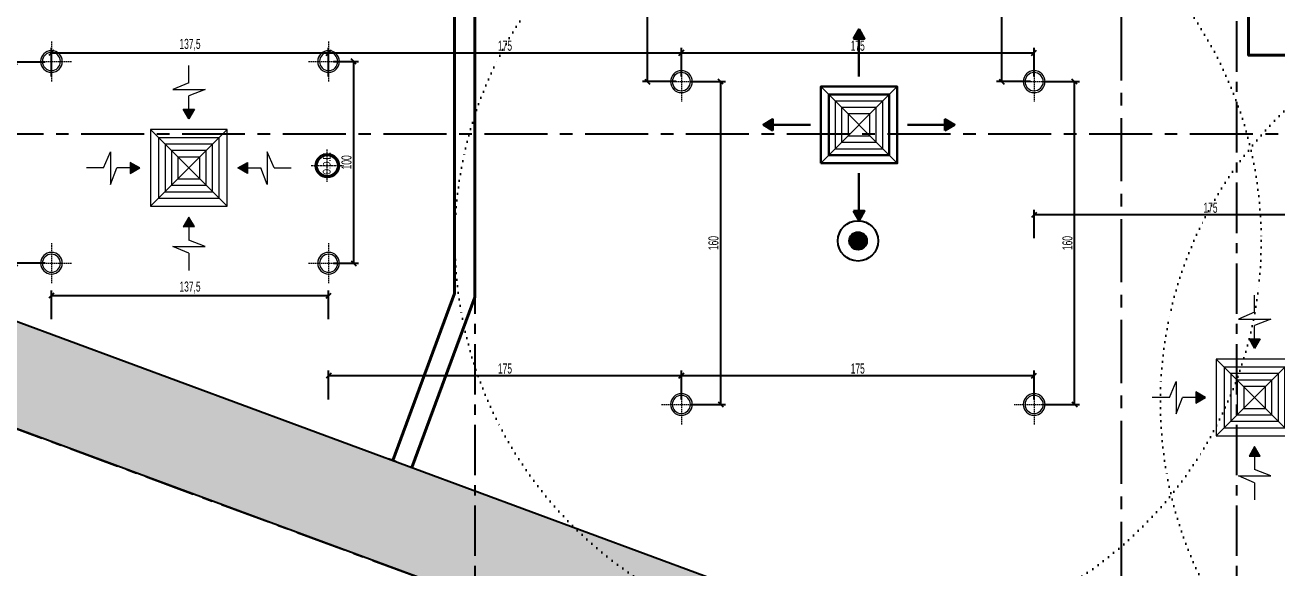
# Model space of a CAD drawing. Header units: millimetres. Extents: x 933584 to 974011, y 4545988 to 4553664.
# Drawn here: x 943337 to 943958, y 4549124 to 4549394 of the extents above; entities that cross this region are included whole.
import ezdxf

# ---------------------------------------------------------------- set-up
doc = ezdxf.new("R2010")
doc.units = ezdxf.units.MM
doc.header["$PDMODE"] = 35
for name, pattern in [('( Hidden )', [0.375, 0.25, -0.125]), ('568_AVN_KES_01$0$HIDDEN', [0.375, 0.25, -0.125]), ('CENTER', [2, 1.25, -0.25, 0.25, -0.25]), ('DOT2', [3.175, 0, -3.175])]:
    doc.linetypes.add(name, pattern=pattern)
doc.layers.get('0').update_dxf_attribs({"color": 255})
doc.layers.get('Defpoints').update_dxf_attribs({"color": 8})
for name, color, linetype in [('0-CSX-CXS_20', 14, 'CENTER'), ('0-DMS-50', 143, 'Continuous'), ('0-HSL-HTC_200', 1, 'Continuous'), ('0-LNS-SLN', 6, 'Continuous'), ('0-LNS-SPL', 13, '568_AVN_KES_01$0$HIDDEN'), ('2-SPS-RCN', 2, 'Continuous'), ('_MSMEP_YT_SPRİNKLER-Details', 7, 'Continuous')]:
    doc.layers.add(name, color=color, linetype=linetype)
for name, color, linetype, lineweight in [('0-ONK-YANGIN DEDEKTÖRÜ', 4, 'Continuous', 5), ('12-ONK_AYDINLATMA', 1, 'Continuous', 5), ('2-SPS-IBW', 5, 'Continuous', 40), ('_MSMEP_HT_EMİŞ_EKİPMANLARI', 183, 'Continuous', 18), ('_MSMEP_HT_ÜFLEME_EKİPMANLARI', 10, 'Continuous', 30), ('_MSMEP_YT_SPRİNKLER', 1, 'Continuous', 30)]:
    doc.layers.add(name, color=color, linetype=linetype, lineweight=lineweight)
doc.styles.add('dim_romans_50', font='swissl.ttf', dxfattribs={"width": 0.6, "height": 5})
doc.dimstyles.new('ONK_dim 1_50', dxfattribs={"dimscale": 5, "dimtxt": 4, "dimasz": 0.5, "dimexe": 0.5, "dimexo": 0.5, "dimgap": 0.2, "dimtad": 1, "dimdec": 1, "dimrnd": 0.5, "dimzin": 9, "dimtxsty": 'dim_romans_50', "dimblk": 'OBLIQUE', "dimcen": 1, "dimclre": 256, "dimclrt": 256, "dimazin": 2, "dimtfac": 1, "dimtdec": 1, "dimtix": 1, "dimtmove": 2, "dimatfit": 3, "dimldrblk": 'OBLIQUE', "dimfxl": 3, "dimfxlon": 1, "dimarcsym": 0})

# ---------------------------------------------------------------- blocks, each defined once
blk = doc.blocks.new('ZVBXCB')
at = {"layer": '0-CSX-CXS_20', "ltscale": 20}
for points in [[(932759.94, 4549835.4), (932759.94, 4548420.65)], [(933137.86, 4549835.4), (933137.86, 4548420.65)], [(932221.52, 4549308.24), (933780.76, 4548732.71)]]:
    blk.add_lwpolyline(points, dxfattribs=at)
blk = doc.blocks.new('FDSVBDVBDZVB')
at = {"layer": '0-HSL-HTC_200'}
h = blk.add_hatch(dxfattribs=at)
h.set_pattern_fill('ANSI33', color=256)
h.set_pattern_definition([(45, (935939.6384, 4550274.5564), (-4.490128, 4.490128), []), (45, (935944.1285, 4550274.5564), (-4.490128, 4.490128), [3.175, -1.5875])])
h.paths.add_polyline_path([(940055.3, 4549338.01), (940072.62, 4549384.92), (940702.02, 4549152.33), (940695.25, 4549101.8)])
at = {"layer": '2-SPS-RCN'}
blk.add_lwpolyline([(940055.3, 4549338.01), (940072.62, 4549384.92), (940702.02, 4549152.33), (940695.25, 4549101.8), (940055.3, 4549338.01)], dxfattribs=at)
blk = doc.blocks.new('12 lik sıva üstü aydınlatma')
at = {"linetype": '( Hidden )', "ltscale": 3}
for points in [[(5935.81, -154395.28), (5935.81, -154417.28)], [(5924.81, -154406.28), (5946.81, -154406.28)]]:
    blk.add_lwpolyline(points, dxfattribs=at)
for radius in [6, 5]:
    blk.add_circle((5935.81, -154406.28), radius)
blk = doc.blocks.new('*U1486')
at = {"layer": '_MSMEP_YT_SPRİNKLER-Details', "color": 1, "linetype": 'Continuous', "lineweight": -3}
for p, q in [((24500, 73133.6), (24491, 73133.6)), ((24491, 73133.6), (24497, 73133.6)), ((24500, 73133.6), (24491, 73133.6)), ((24491, 73133.6), (24497, 73133.6)), ((24497, 73133.6), (24497, 73133.6)), ((24497, 73133.6), (24503, 73133.6)), ((24497, 73133.6), (24497, 73133.6)), ((24497, 73133.6), (24503, 73133.6)), ((24509, 73133.6), (24500, 73133.6)), ((24509, 73133.6), (24500, 73133.6)), ((24503, 73133.6), (24503, 73133.6)), ((24503, 73133.6), (24509, 73133.6)), ((24503, 73133.6), (24503, 73133.6)), ((24503, 73133.6), (24509, 73133.6))]:
    blk.add_line(p, q, dxfattribs=at)
blk.add_circle((24500, 73133.6), 10, dxfattribs=at)
for major_axis in [(0, 100), (0, 43.9), (0, 38.9), (0, 33.9), (0, 28.9), (0, 23.9), (0, 18.9), (0, 13.9), (0, 8.95), (0, 3.95)]:
    blk.add_ellipse((24500, 73133.6), major_axis=major_axis, ratio=1, start_param=-1.570796, end_param=4.712389, dxfattribs=at)
blk = doc.blocks.new('DFVBDZFVBDVB')
at = {"layer": '_MSMEP_HT_ÜFLEME_EKİPMANLARI', "color": 7, "ltscale": 20}
for p, q in [((947765.4, 4553761.2), (947765.4, 4553574.6)), ((947338.8, 4553334.6), (947525.4, 4553334.6)), ((948192, 4553334.6), (948005.4, 4553334.6)), ((947765.4, 4552908), (947765.4, 4553094.6))]:
    blk.add_line(p, q, dxfattribs=at)
at = {"layer": '_MSMEP_HT_ÜFLEME_EKİPMANLARI', "color": 253, "lineweight": 0, "ltscale": 10}
for p, q in [((947575.4, 4553144.6), (947955.4, 4553524.6)), ((947955.4, 4553144.6), (947575.4, 4553524.6))]:
    blk.add_line(p, q, dxfattribs=at)
at = {"layer": '_MSMEP_HT_ÜFLEME_EKİPMANLARI', "color": 7, "ltscale": 20}
for points in [[(947738.2, 4553761.2), (947793.4, 4553761.2), (947765.8, 4553809)], [(947338.8, 4553307.4), (947338.8, 4553362.6), (947291, 4553335)], [(948192, 4553307.4), (948192, 4553362.6), (948239.8, 4553335)], [(947738.2, 4552908), (947793.4, 4552908), (947765.8, 4552860.2)]]:
    blk.add_lwpolyline(points, close=True, dxfattribs=at)
at = {"layer": '_MSMEP_HT_ÜFLEME_EKİPMANLARI', "ltscale": 10}
for points in [[(947575.4, 4553144.6), (947955.4, 4553144.6), (947955.4, 4553524.6), (947575.4, 4553524.6)], [(947615.4, 4553184.6), (947915.4, 4553184.6), (947915.4, 4553484.6), (947615.4, 4553484.6)]]:
    blk.add_lwpolyline(points, close=True, dxfattribs=at)
at = {"layer": '_MSMEP_HT_ÜFLEME_EKİPMANLARI', "color": 253, "lineweight": 0, "ltscale": 10}
for points in [[(947647.4, 4553216.6), (947883.4, 4553216.6), (947883.4, 4553452.6), (947647.4, 4553452.6)], [(947679.4, 4553248.6), (947851.4, 4553248.6), (947851.4, 4553420.6), (947679.4, 4553420.6)], [(947711.4, 4553280.6), (947819.4, 4553280.6), (947819.4, 4553388.6), (947711.4, 4553388.6)]]:
    blk.add_lwpolyline(points, close=True, dxfattribs=at)
at = {"layer": '_MSMEP_HT_ÜFLEME_EKİPMANLARI', "color": 7, "ltscale": 20}
for points in [[(947793.4, 4553761.2), (947765.8, 4553809), (947738.2, 4553761.2), (947765.8, 4553809)], [(947765.8, 4553809), (947738.2, 4553761.2), (947793.4, 4553761.2), (947765.8, 4553809)], [(947338.8, 4553362.6), (947291, 4553335), (947338.8, 4553307.4), (947291, 4553335)], [(947291, 4553335), (947338.8, 4553307.4), (947338.8, 4553362.6), (947291, 4553335)], [(948192, 4553362.6), (948239.8, 4553335), (948192, 4553307.4), (948239.8, 4553335)], [(948239.8, 4553335), (948192, 4553307.4), (948192, 4553362.6), (948239.8, 4553335)], [(947793.4, 4552908), (947765.8, 4552860.2), (947738.2, 4552908), (947765.8, 4552860.2)], [(947765.8, 4552860.2), (947738.2, 4552908), (947793.4, 4552908), (947765.8, 4552860.2)]]:
    blk.add_solid(points, dxfattribs=at)
blk = doc.blocks.new('FVGDVG')
at = {"layer": '_MSMEP_HT_EMİŞ_EKİPMANLARI', "color": 7, "ltscale": 20}
for p, q in [((947765.3, 4552506.9), (947765.4, 4552591.8)), ((947765.3, 4552506.9), (947686.3, 4552473.2)), ((947686.3, 4552473.2), (947846.9, 4552473)), ((947846.9, 4552473), (947765.2, 4552441.3)), ((947765.1, 4552375.2), (947765.2, 4552441.3)), ((947342.8, 4552084.7), (947376.5, 4552163.7)), ((947376.5, 4552163.7), (947376.7, 4552003.1)), ((948154.5, 4552163.7), (948154.2, 4552003.1)), ((948188.2, 4552084.7), (948154.5, 4552163.7)), ((947342.8, 4552084.7), (947257.9, 4552084.6)), ((947376.7, 4552003.1), (947408.5, 4552084.8)), ((947474.5, 4552084.9), (947408.5, 4552084.8)), ((948056.5, 4552084.9), (948122.5, 4552084.8)), ((948154.2, 4552003.1), (948122.5, 4552084.8)), ((948188.2, 4552084.7), (948273.1, 4552084.6)), ((947765.1, 4551793.5), (947765.2, 4551727.5)), ((947846.9, 4551695.8), (947765.2, 4551727.5)), ((947686.3, 4551695.5), (947846.9, 4551695.8)), ((947765.3, 4551661.8), (947686.3, 4551695.5)), ((947765.3, 4551661.8), (947765.4, 4551576.9))]:
    blk.add_line(p, q, dxfattribs=at)
at = {"layer": '_MSMEP_HT_EMİŞ_EKİPMANLARI', "color": 253, "lineweight": 0, "ltscale": 10}
for p, q in [((947575.4, 4551894.6), (947955.4, 4552274.6)), ((947955.4, 4551894.6), (947575.4, 4552274.6))]:
    blk.add_line(p, q, dxfattribs=at)
at = {"layer": '_MSMEP_HT_EMİŞ_EKİPMANLARI', "color": 7, "ltscale": 20}
for points in [[(947737.9, 4552375.3), (947793.1, 4552375.2), (947765.4, 4552327.4)], [(947474.4, 4552112.1), (947474.5, 4552056.9), (947522.3, 4552084.6)], [(948056.5, 4552112.1), (948056.5, 4552056.9), (948008.7, 4552084.6)], [(947737.9, 4551793.5), (947793.1, 4551793.6), (947765.4, 4551841.3)]]:
    blk.add_lwpolyline(points, close=True, dxfattribs=at)
at = {"layer": '_MSMEP_HT_EMİŞ_EKİPMANLARI', "ltscale": 10}
for points in [[(947575.4, 4551894.6), (947955.4, 4551894.6), (947955.4, 4552274.6), (947575.4, 4552274.6)], [(947615.4, 4551934.6), (947915.4, 4551934.6), (947915.4, 4552234.6), (947615.4, 4552234.6)]]:
    blk.add_lwpolyline(points, close=True, dxfattribs=at)
at = {"layer": '_MSMEP_HT_EMİŞ_EKİPMANLARI', "color": 253, "lineweight": 0, "ltscale": 10}
for points in [[(947647.4, 4551966.6), (947883.4, 4551966.6), (947883.4, 4552202.6), (947647.4, 4552202.6)], [(947679.4, 4551998.6), (947851.4, 4551998.6), (947851.4, 4552170.6), (947679.4, 4552170.6)], [(947711.4, 4552030.6), (947819.4, 4552030.6), (947819.4, 4552138.6), (947711.4, 4552138.6)]]:
    blk.add_lwpolyline(points, close=True, dxfattribs=at)
at = {"layer": '_MSMEP_HT_EMİŞ_EKİPMANLARI', "color": 7, "ltscale": 20}
for points in [[(947793.1, 4552375.2), (947765.4, 4552327.4), (947737.9, 4552375.3), (947765.4, 4552327.4)], [(947765.4, 4552327.4), (947737.9, 4552375.3), (947793.1, 4552375.2), (947765.4, 4552327.4)], [(947474.5, 4552056.9), (947522.3, 4552084.6), (947474.4, 4552112.1), (947522.3, 4552084.6)], [(947522.3, 4552084.6), (947474.4, 4552112.1), (947474.5, 4552056.9), (947522.3, 4552084.6)], [(948056.5, 4552056.9), (948008.7, 4552084.6), (948056.5, 4552112.1), (948008.7, 4552084.6)], [(948008.7, 4552084.6), (948056.5, 4552112.1), (948056.5, 4552056.9), (948008.7, 4552084.6)], [(947793.1, 4551793.6), (947765.4, 4551841.3), (947737.9, 4551793.5), (947765.4, 4551841.3)], [(947765.4, 4551841.3), (947737.9, 4551793.5), (947793.1, 4551793.6), (947765.4, 4551841.3)]]:
    blk.add_solid(points, dxfattribs=at)
blk = doc.blocks.new('YANGIN DEDEKTÖRÜ 1')
at = {"ltscale": 0.5}
h = blk.add_hatch(dxfattribs=at)
h.set_pattern_fill('ANGLE', color=256, scale=0.1)
h.set_pattern_definition([(0, (20756.2821, -51249.2567), (0, 0.6985), [0.508, -0.1905]), (90, (20756.2821, -51249.2567), (-0.6985, 4e-17), [0.508, -0.1905])])
edge = h.paths.add_edge_path(flags=17)
edge.add_arc((34913.45, -137395.48), 5, 0, 360)
edge = h.paths.add_edge_path()
edge.add_arc((34913.45, -137395.48), 6, 0, 360)
at = {"linetype": '( Hidden )', "ltscale": 2}
for points in [[(34913.45, -137403.48), (34913.45, -137387.48)], [(34905.45, -137395.48), (34921.45, -137395.48)]]:
    blk.add_lwpolyline(points, dxfattribs=at)
for radius in [6, 5]:
    blk.add_circle((34913.45, -137395.48), radius)
at = {"insert": (34908.97, -137393.26), "char_height": 3.832, "attachment_point": 1, "style": 'dim_romans_50'}
blk.add_mtext_dynamic_manual_height_columns('O.D.D.', width=12.8736, gutter_width=18.14, heights=[0], dxfattribs=at)
blk = doc.blocks.new('_Oblique')
at = {"color": 0, "linetype": 'ByBlock', "lineweight": -2}
blk.add_line((-0.5, -0.5), (0.5, 0.5), dxfattribs=at)
blk = doc.blocks.new('*D1536')
at = {"layer": '0-DMS-50', "lineweight": -2}
for p, q in [((943349.94, 4549367.96), (943349.94, 4549382.24)), ((943487.44, 4549367.96), (943487.44, 4549382.24))]:
    blk.add_line(p, q, dxfattribs=at)
at = {"layer": '0-DMS-50', "color": 0, "lineweight": -2}
blk.add_line((943349.94, 4549379.74), (943487.44, 4549379.74), dxfattribs=at)
at = {"layer": 'Defpoints', "color": 0}
for p in [(943487.44, 4549379.74), (943349.94, 4549365.46), (943487.44, 4549365.46)]:
    blk.add_point(p, dxfattribs=at)
at = {"layer": '0-DMS-50', "color": 0, "linetype": 'ByBlock', "lineweight": -2, "xscale": 2.5, "yscale": 2.5, "zscale": 2.5, "rotation": 180}
blk.add_blockref('_Oblique', (943349.94, 4549379.74), dxfattribs=at)
at = {"layer": '0-DMS-50', "color": 0, "linetype": 'ByBlock', "lineweight": -2, "xscale": 2.5, "yscale": 2.5, "zscale": 2.5}
blk.add_blockref('_Oblique', (943487.44, 4549379.74), dxfattribs=at)
at = {"layer": '0-DMS-50', "insert": (943418.69, 4549383.72), "char_height": 5, "attachment_point": 5, "style": 'dim_romans_50'}
blk.add_mtext('137,5', dxfattribs=at)
blk = doc.blocks.new('*D1537')
at = {"layer": '0-DMS-50', "lineweight": -2}
for p, q in [((943487.44, 4549367.96), (943487.44, 4549382.24)), ((943662.44, 4549367.96), (943662.44, 4549382.24))]:
    blk.add_line(p, q, dxfattribs=at)
at = {"layer": '0-DMS-50', "color": 0, "lineweight": -2}
blk.add_line((943487.44, 4549379.74), (943662.44, 4549379.74), dxfattribs=at)
at = {"layer": 'Defpoints', "color": 0}
for p in [(943662.44, 4549379.74), (943487.44, 4549365.46), (943662.44, 4549365.46)]:
    blk.add_point(p, dxfattribs=at)
at = {"layer": '0-DMS-50', "color": 0, "linetype": 'ByBlock', "lineweight": -2, "xscale": 2.5, "yscale": 2.5, "zscale": 2.5, "rotation": 180}
blk.add_blockref('_Oblique', (943487.44, 4549379.74), dxfattribs=at)
at = {"layer": '0-DMS-50', "color": 0, "linetype": 'ByBlock', "lineweight": -2, "xscale": 2.5, "yscale": 2.5, "zscale": 2.5}
blk.add_blockref('_Oblique', (943662.44, 4549379.74), dxfattribs=at)
at = {"layer": '0-DMS-50', "insert": (943574.94, 4549383.24), "char_height": 5, "attachment_point": 5, "style": 'dim_romans_50'}
blk.add_mtext('175', dxfattribs=at)
blk = doc.blocks.new('*D1538')
at = {"layer": '0-DMS-50', "lineweight": -2}
for p, q in [((943662.44, 4549367.96), (943662.44, 4549382.24)), ((943837.44, 4549367.96), (943837.44, 4549382.24))]:
    blk.add_line(p, q, dxfattribs=at)
at = {"layer": '0-DMS-50', "color": 0, "lineweight": -2}
blk.add_line((943662.44, 4549379.74), (943837.44, 4549379.74), dxfattribs=at)
at = {"layer": 'Defpoints', "color": 0}
for p in [(943837.44, 4549379.74), (943662.44, 4549365.46), (943837.44, 4549365.46)]:
    blk.add_point(p, dxfattribs=at)
at = {"layer": '0-DMS-50', "color": 0, "linetype": 'ByBlock', "lineweight": -2, "xscale": 2.5, "yscale": 2.5, "zscale": 2.5, "rotation": 180}
blk.add_blockref('_Oblique', (943662.44, 4549379.74), dxfattribs=at)
at = {"layer": '0-DMS-50', "color": 0, "linetype": 'ByBlock', "lineweight": -2, "xscale": 2.5, "yscale": 2.5, "zscale": 2.5}
blk.add_blockref('_Oblique', (943837.44, 4549379.74), dxfattribs=at)
at = {"layer": '0-DMS-50', "insert": (943749.94, 4549383.24), "char_height": 5, "attachment_point": 5, "style": 'dim_romans_50'}
blk.add_mtext('175', dxfattribs=at)
blk = doc.blocks.new('*D1539')
at = {"layer": '0-DMS-50', "lineweight": -2}
for p, q in [((943349.94, 4549247.67), (943349.94, 4549261.95)), ((943487.44, 4549247.67), (943487.44, 4549261.95))]:
    blk.add_line(p, q, dxfattribs=at)
at = {"layer": '0-DMS-50', "color": 0, "lineweight": -2}
blk.add_line((943349.94, 4549259.45), (943487.44, 4549259.45), dxfattribs=at)
at = {"layer": 'Defpoints', "color": 0}
for p in [(943487.44, 4549259.45), (943349.94, 4549245.17), (943487.44, 4549245.17)]:
    blk.add_point(p, dxfattribs=at)
at = {"layer": '0-DMS-50', "color": 0, "linetype": 'ByBlock', "lineweight": -2, "xscale": 2.5, "yscale": 2.5, "zscale": 2.5, "rotation": 180}
blk.add_blockref('_Oblique', (943349.94, 4549259.45), dxfattribs=at)
at = {"layer": '0-DMS-50', "color": 0, "linetype": 'ByBlock', "lineweight": -2, "xscale": 2.5, "yscale": 2.5, "zscale": 2.5}
blk.add_blockref('_Oblique', (943487.44, 4549259.45), dxfattribs=at)
at = {"layer": '0-DMS-50', "insert": (943418.69, 4549263.42), "char_height": 5, "attachment_point": 5, "style": 'dim_romans_50'}
blk.add_mtext('137,5', dxfattribs=at)
blk = doc.blocks.new('*D1540')
at = {"layer": '0-DMS-50', "lineweight": -2}
for p, q in [((943487.44, 4549207.96), (943487.44, 4549222.24)), ((943662.44, 4549207.96), (943662.44, 4549222.24))]:
    blk.add_line(p, q, dxfattribs=at)
at = {"layer": '0-DMS-50', "color": 0, "lineweight": -2}
blk.add_line((943487.44, 4549219.74), (943662.44, 4549219.74), dxfattribs=at)
at = {"layer": 'Defpoints', "color": 0}
for p in [(943662.44, 4549219.74), (943487.44, 4549205.46), (943662.44, 4549205.46)]:
    blk.add_point(p, dxfattribs=at)
at = {"layer": '0-DMS-50', "color": 0, "linetype": 'ByBlock', "lineweight": -2, "xscale": 2.5, "yscale": 2.5, "zscale": 2.5, "rotation": 180}
blk.add_blockref('_Oblique', (943487.44, 4549219.74), dxfattribs=at)
at = {"layer": '0-DMS-50', "color": 0, "linetype": 'ByBlock', "lineweight": -2, "xscale": 2.5, "yscale": 2.5, "zscale": 2.5}
blk.add_blockref('_Oblique', (943662.44, 4549219.74), dxfattribs=at)
at = {"layer": '0-DMS-50', "insert": (943574.94, 4549223.24), "char_height": 5, "attachment_point": 5, "style": 'dim_romans_50'}
blk.add_mtext('175', dxfattribs=at)
blk = doc.blocks.new('*D1541')
at = {"layer": '0-DMS-50', "lineweight": -2}
for p, q in [((943662.44, 4549207.96), (943662.44, 4549222.24)), ((943837.44, 4549207.96), (943837.44, 4549222.24))]:
    blk.add_line(p, q, dxfattribs=at)
at = {"layer": '0-DMS-50', "color": 0, "lineweight": -2}
blk.add_line((943662.44, 4549219.74), (943837.44, 4549219.74), dxfattribs=at)
at = {"layer": 'Defpoints', "color": 0}
for p in [(943837.44, 4549219.74), (943662.44, 4549205.46), (943837.44, 4549205.46)]:
    blk.add_point(p, dxfattribs=at)
at = {"layer": '0-DMS-50', "color": 0, "linetype": 'ByBlock', "lineweight": -2, "xscale": 2.5, "yscale": 2.5, "zscale": 2.5, "rotation": 180}
blk.add_blockref('_Oblique', (943662.44, 4549219.74), dxfattribs=at)
at = {"layer": '0-DMS-50', "color": 0, "linetype": 'ByBlock', "lineweight": -2, "xscale": 2.5, "yscale": 2.5, "zscale": 2.5}
blk.add_blockref('_Oblique', (943837.44, 4549219.74), dxfattribs=at)
at = {"layer": '0-DMS-50', "insert": (943749.94, 4549223.24), "char_height": 5, "attachment_point": 5, "style": 'dim_romans_50'}
blk.add_mtext('175', dxfattribs=at)
blk = doc.blocks.new('*D1553')
at = {"layer": '0-DMS-50', "lineweight": -2}
for p, q in [((943842.48, 4549365.46), (943859.98, 4549365.46)), ((943842.48, 4549205.46), (943859.98, 4549205.46))]:
    blk.add_line(p, q, dxfattribs=at)
at = {"layer": '0-DMS-50', "color": 0, "lineweight": -2}
blk.add_line((943857.48, 4549205.46), (943857.48, 4549365.46), dxfattribs=at)
at = {"layer": 'Defpoints', "color": 0}
for p in [(943837.44, 4549365.46), (943857.48, 4549365.46), (943837.44, 4549205.46)]:
    blk.add_point(p, dxfattribs=at)
at = {"layer": '0-DMS-50', "color": 0, "linetype": 'ByBlock', "lineweight": -2, "xscale": 2.5, "yscale": 2.5, "zscale": 2.5}
for p, rotation in [((943857.48, 4549365.46), 90), ((943857.48, 4549205.46), 270)]:
    blk.add_blockref('_Oblique', p, dxfattribs=dict(at, rotation=rotation))
at = {"layer": '0-DMS-50', "insert": (943853.98, 4549285.46), "char_height": 5, "attachment_point": 5, "rotation": 90, "style": 'dim_romans_50'}
blk.add_mtext('160', dxfattribs=at)
blk = doc.blocks.new('*D1554')
at = {"layer": '0-DMS-50', "lineweight": -2}
for p, q in [((943837.44, 4549287.96), (943837.44, 4549301.93)), ((944012.44, 4549287.96), (944012.44, 4549301.93))]:
    blk.add_line(p, q, dxfattribs=at)
at = {"layer": '0-DMS-50', "color": 0, "lineweight": -2}
blk.add_line((944012.44, 4549299.43), (943837.44, 4549299.43), dxfattribs=at)
at = {"layer": 'Defpoints', "color": 0}
for p in [(943837.44, 4549299.43), (943837.44, 4549285.46), (944012.44, 4549285.46)]:
    blk.add_point(p, dxfattribs=at)
at = {"layer": '0-DMS-50', "color": 0, "linetype": 'ByBlock', "lineweight": -2, "xscale": 2.5, "yscale": 2.5, "zscale": 2.5, "rotation": 180}
blk.add_blockref('_Oblique', (943837.44, 4549299.43), dxfattribs=at)
at = {"layer": '0-DMS-50', "color": 0, "linetype": 'ByBlock', "lineweight": -2, "xscale": 2.5, "yscale": 2.5, "zscale": 2.5}
blk.add_blockref('_Oblique', (944012.44, 4549299.43), dxfattribs=at)
at = {"layer": '0-DMS-50', "insert": (943924.94, 4549302.93), "char_height": 5, "attachment_point": 5, "style": 'dim_romans_50'}
blk.add_mtext('175', dxfattribs=at)
blk = doc.blocks.new('*D1555')
at = {"layer": '0-DMS-50', "lineweight": -2}
for p, q in [((943666.87, 4549365.46), (943684.37, 4549365.46)), ((943666.87, 4549205.46), (943684.37, 4549205.46))]:
    blk.add_line(p, q, dxfattribs=at)
at = {"layer": '0-DMS-50', "color": 0, "lineweight": -2}
blk.add_line((943681.87, 4549365.46), (943681.87, 4549205.46), dxfattribs=at)
at = {"layer": 'Defpoints', "color": 0}
for p in [(943662.44, 4549365.46), (943662.44, 4549205.46), (943681.87, 4549205.46)]:
    blk.add_point(p, dxfattribs=at)
at = {"layer": '0-DMS-50', "color": 0, "linetype": 'ByBlock', "lineweight": -2, "xscale": 2.5, "yscale": 2.5, "zscale": 2.5}
for p, rotation in [((943681.87, 4549365.46), 90), ((943681.87, 4549205.46), 270)]:
    blk.add_blockref('_Oblique', p, dxfattribs=dict(at, rotation=rotation))
at = {"layer": '0-DMS-50', "insert": (943678.37, 4549285.46), "char_height": 5, "attachment_point": 5, "rotation": 90, "style": 'dim_romans_50'}
blk.add_mtext('160', dxfattribs=at)
blk = doc.blocks.new('*D1556')
at = {"layer": '0-DMS-50', "lineweight": -2}
for p, q in [((943489.94, 4549375.46), (943502.32, 4549375.46)), ((943489.94, 4549275.46), (943502.32, 4549275.46))]:
    blk.add_line(p, q, dxfattribs=at)
at = {"layer": '0-DMS-50', "color": 0, "lineweight": -2}
blk.add_line((943499.82, 4549375.46), (943499.82, 4549275.46), dxfattribs=at)
at = {"layer": 'Defpoints', "color": 0}
for p in [(943487.44, 4549375.46), (943487.44, 4549275.46), (943499.82, 4549275.46)]:
    blk.add_point(p, dxfattribs=at)
at = {"layer": '0-DMS-50', "color": 0, "linetype": 'ByBlock', "lineweight": -2, "xscale": 2.5, "yscale": 2.5, "zscale": 2.5}
for p, rotation in [((943499.82, 4549375.46), 90), ((943499.82, 4549275.46), 270)]:
    blk.add_blockref('_Oblique', p, dxfattribs=dict(at, rotation=rotation))
at = {"layer": '0-DMS-50', "insert": (943496.32, 4549325.46), "char_height": 5, "attachment_point": 5, "rotation": 90, "style": 'dim_romans_50'}
blk.add_mtext('100', dxfattribs=at)
blk = doc.blocks.new('*D1557')
at = {"layer": '0-DMS-50', "lineweight": -2}
for p, q in [((943346.9, 4549375.1), (943329.4, 4549375.1)), ((943346.9, 4549275.46), (943329.4, 4549275.46))]:
    blk.add_line(p, q, dxfattribs=at)
at = {"layer": '0-DMS-50', "color": 0, "lineweight": -2}
blk.add_line((943331.9, 4549275.46), (943331.9, 4549375.1), dxfattribs=at)
at = {"layer": 'Defpoints', "color": 0}
for p in [(943331.9, 4549375.1), (943349.94, 4549375.1), (943349.94, 4549275.46)]:
    blk.add_point(p, dxfattribs=at)
at = {"layer": '0-DMS-50', "color": 0, "linetype": 'ByBlock', "lineweight": -2, "xscale": 2.5, "yscale": 2.5, "zscale": 2.5}
for p, rotation in [((943331.9, 4549375.1), 90), ((943331.9, 4549275.46), 270)]:
    blk.add_blockref('_Oblique', p, dxfattribs=dict(at, rotation=rotation))
at = {"layer": '0-DMS-50', "insert": (943327.93, 4549325.28), "char_height": 5, "attachment_point": 5, "rotation": 90, "style": 'dim_romans_50'}
blk.add_mtext('99,5', dxfattribs=at)
blk = doc.blocks.new('*D1560')
at = {"layer": '0-DMS-50', "lineweight": -2}
for p, q in [((943659.94, 4549525.46), (943643.1, 4549525.46)), ((943659.94, 4549365.46), (943643.1, 4549365.46))]:
    blk.add_line(p, q, dxfattribs=at)
at = {"layer": '0-DMS-50', "color": 0, "lineweight": -2}
blk.add_line((943645.6, 4549365.46), (943645.6, 4549525.46), dxfattribs=at)
at = {"layer": 'Defpoints', "color": 0}
for p in [(943645.6, 4549525.46), (943662.44, 4549525.46), (943662.44, 4549365.46)]:
    blk.add_point(p, dxfattribs=at)
at = {"layer": '0-DMS-50', "color": 0, "linetype": 'ByBlock', "lineweight": -2, "xscale": 2.5, "yscale": 2.5, "zscale": 2.5}
for p, rotation in [((943645.6, 4549525.46), 90), ((943645.6, 4549365.46), 270)]:
    blk.add_blockref('_Oblique', p, dxfattribs=dict(at, rotation=rotation))
at = {"layer": '0-DMS-50', "insert": (943642.1, 4549445.46), "char_height": 5, "attachment_point": 5, "rotation": 90, "style": 'dim_romans_50'}
blk.add_mtext('160', dxfattribs=at)
blk = doc.blocks.new('*D1561')
at = {"layer": '0-DMS-50', "lineweight": -2}
for p, q in [((943835.7, 4549525.46), (943818.85, 4549525.46)), ((943835.7, 4549365.46), (943818.85, 4549365.46))]:
    blk.add_line(p, q, dxfattribs=at)
at = {"layer": '0-DMS-50', "color": 0, "lineweight": -2}
blk.add_line((943821.35, 4549365.46), (943821.35, 4549525.46), dxfattribs=at)
at = {"layer": 'Defpoints', "color": 0}
for p in [(943821.35, 4549525.46), (943838.2, 4549525.46), (943838.2, 4549365.46)]:
    blk.add_point(p, dxfattribs=at)
at = {"layer": '0-DMS-50', "color": 0, "linetype": 'ByBlock', "lineweight": -2, "xscale": 2.5, "yscale": 2.5, "zscale": 2.5}
for p, rotation in [((943821.35, 4549525.46), 90), ((943821.35, 4549365.46), 270)]:
    blk.add_blockref('_Oblique', p, dxfattribs=dict(at, rotation=rotation))
at = {"layer": '0-DMS-50', "insert": (943817.85, 4549445.46), "char_height": 5, "attachment_point": 5, "rotation": 90, "style": 'dim_romans_50'}
blk.add_mtext('160', dxfattribs=at)
blk = doc.blocks.new('CVBXCBV')
at = {"linetype": 'CENTER', "ltscale": 25}
blk.add_lwpolyline([(937701.09, 4551339.49), (936057.32, 4551339.49)], dxfattribs=at)
blk = doc.blocks.new('CXVBXCBXCB')
at = {"linetype": 'CENTER', "ltscale": 25}
blk.add_lwpolyline([(936604.05, 4552635.39), (936604.05, 4551251.6)], dxfattribs=at)

msp = doc.modelspace()

# ---------------------------------------------------------------- linework, layer by layer
at = {"layer": '0-LNS-SLN'}
msp.add_lwpolyline([(943520.72, 4549177.2), (943516.97, 4549178.58)], dxfattribs=at)
at = {"layer": '2-SPS-IBW'}
for points in [[(943943.85, 4549764.53), (943943.85, 4549378.53), (944430.84, 4549378.53), (944430.84, 4549402.54), (943967.85, 4549402.54), (943967.85, 4549764.53), (943943.85, 4549764.53)], [(943528.75, 4549174.23), (943559.94, 4549258.65), (943559.94, 4549615.46), (943464.94, 4549615.46)], [(943273.85, 4549487.46), (943273.85, 4549430.46), (943549.94, 4549430.46), (943549.94, 4549260.44), (943519.37, 4549177.7)]]:
    msp.add_lwpolyline(points, dxfattribs=at)
at = {"layer": '_MSMEP_YT_SPRİNKLER', "linetype": 'DOT2'}
for centre in [(943750.09, 4549286.54), (944100.09, 4549206.54)]:
    msp.add_circle(centre, 200, dxfattribs=at)

# ---------------------------------------------------------------- block references
for name, p in [('ZVBXCB', (10800, 0)), ('FDSVBDVBDZVB', (3257.69, -137.36)), ('CXVBXCBXCB', (7276.62, -2838.04)), ('CVBXCBV', (6994.87, -2000.11))]:
    msp.add_blockref(name, p)
at = {"layer": '0-LNS-SPL', "xscale": 0.1, "yscale": 0.1, "zscale": 0.1}
for name, p in [('DFVBDZFVBDVB', (848974.01, 4094010.58)), ('FVGDVG', (848641.55, 4094114.23)), ('FVGDVG', (849170.26, 4094000.47))]:
    msp.add_blockref(name, p, dxfattribs=at)
at = {"layer": '0-ONK-YANGIN DEDEKTÖRÜ', "rotation": 90}
msp.add_blockref('YANGIN DEDEKTÖRÜ 1', (806091.32, 4514410.37), dxfattribs=at)
at = {"layer": '12-ONK_AYDINLATMA', "linetype": 'Continuous', "ltscale": 0.07, "xscale": -0.9, "yscale": 0.9, "zscale": 0.9}
for p, rotation in [((804384.29, 4554717.69), 89.99999999999986), ((804521.79, 4554717.69), 89.99999999999984), ((804696.79, 4554707.69), 89.99999999999984), ((804871.79, 4554707.69), 89.99999999999982), ((804384.29, 4554617.69), 89.99999999999986), ((804521.79, 4554617.69), 89.99999999999984), ((804696.79, 4554547.69), 89.99999999999982), ((804871.79, 4554547.69), 89.9999999999998)]:
    msp.add_blockref('12 lik sıva üstü aydınlatma', p, dxfattribs=dict(at, rotation=rotation))
at = {"layer": '_MSMEP_YT_SPRİNKLER', "xscale": 0.1, "yscale": 0.1, "zscale": 0.1}
msp.add_blockref('*U1486', (941300.09, 4541973.18), dxfattribs=at)

# ---------------------------------------------------------------- dimensions: what is measured, and where the dimension line sits
at = {"layer": '0-DMS-50'}
for base, p1, p2, angle, picture, middle in [((943645.6, 4549525.46), (943662.44, 4549365.46), (943662.44, 4549525.46), 90, '*D1560', (943642.1, 4549445.46)), ((943821.35, 4549525.46), (943838.2, 4549365.46), (943838.2, 4549525.46), 90, '*D1561', (943817.85, 4549445.46)), ((943662.44, 4549379.74), (943487.44, 4549365.46), (943662.44, 4549365.46), 180, '*D1537', (943574.94, 4549383.24)), ((943837.44, 4549379.74), (943662.44, 4549365.46), (943837.44, 4549365.46), 180, '*D1538', (943749.94, 4549383.24)), ((943331.9, 4549375.1), (943349.94, 4549275.46), (943349.94, 4549375.1), 90, '*D1557', (943327.93, 4549325.28)), ((943499.82, 4549275.46), (943487.44, 4549375.46), (943487.44, 4549275.46), 90, '*D1556', (943496.32, 4549325.46)), ((943681.87, 4549205.46), (943662.44, 4549365.46), (943662.44, 4549205.46), 90, '*D1555', (943678.37, 4549285.46)), ((943857.48, 4549365.46), (943837.44, 4549205.46), (943837.44, 4549365.46), 90, '*D1553', (943853.98, 4549285.46)), ((943662.44, 4549219.74), (943487.44, 4549205.46), (943662.44, 4549205.46), 180, '*D1540', (943574.94, 4549223.24)), ((943837.44, 4549219.74), (943662.44, 4549205.46), (943837.44, 4549205.46), 180, '*D1541', (943749.94, 4549223.24))]:
    dim = msp.add_linear_dim(base=base, p1=p1, p2=p2, angle=angle, dimstyle='ONK_dim 1_50', dxfattribs=at)
    dim.commit()
    dim.dimension.update_dxf_attribs({"geometry": picture, "text_midpoint": middle})
for p1, p2, picture, middle in [((943349.94, 4549365.46), (943487.44, 4549365.46), '*D1536', (943418.69, 4549383.72)), ((943349.94, 4549245.17), (943487.44, 4549245.17), '*D1539', (943418.69, 4549263.42))]:
    dim = msp.add_aligned_dim(p1=p1, p2=p2, distance=14.28, dimstyle='ONK_dim 1_50', dxfattribs=at)
    dim.commit()
    dim.dimension.update_dxf_attribs({"geometry": picture, "text_midpoint": middle})
dim = msp.add_linear_dim(base=(943837.44, 4549299.43), p1=(944012.44, 4549285.46), p2=(943837.44, 4549285.46), dimstyle='ONK_dim 1_50', dxfattribs=at)
dim.commit()
dim.dimension.update_dxf_attribs({"geometry": '*D1554', "text_midpoint": (943924.94, 4549302.93)})

doc.saveas('drawing.dxf')
